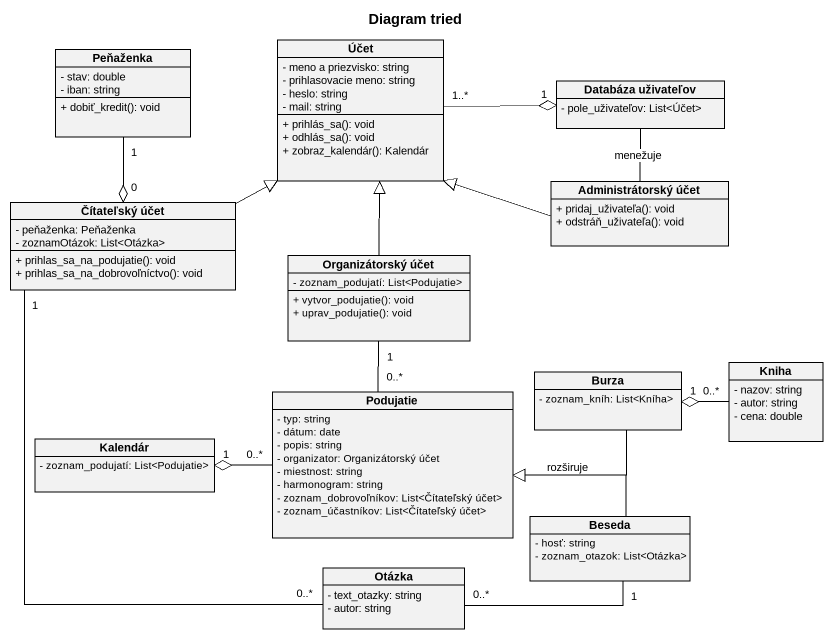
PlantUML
@startuml
title Diagram tried
hide circle
hide empty members
skinparam classAttributeIconSize 0
class Peňaženka {
  - stav: double
  - iban: string
  + dobiť_kredit(): void
}
class Účet {
  - meno a priezvisko: string
  - prihlasovacie meno: string
  - heslo: string
  - mail: string
  + prihlás_sa(): void
  + odhlás_sa(): void
  + zobraz_kalendár(): Kalendár
}
class "Databáza uživateľov" as Databáza_uživateľov {
  - pole_uživateľov: List<Účet>
}
class "Administrátorský účet" as Administrátorský_účet {
  + pridaj_uživateľa(): void
  + odstráň_uživateľa(): void
}
class "Čítateľský účet" as Čítateľský_účet {
  - peňaženka: Peňaženka
  - zoznamOtázok: List<Otázka>
  + prihlas_sa_na_podujatie(): void
  + prihlas_sa_na_dobrovoľníctvo(): void
}
class "Organizátorský účet" as Organizátorský_účet {
  - zoznam_podujatí: List<Podujatie>
  + vytvor_podujatie(): void
  + uprav_podujatie(): void
}
class Burza {
  - zoznam_kníh: List<Kníha>
}
class Kniha {
  - nazov: string
  - autor: string
  - cena: double
}
class Podujatie {
  - typ: string
  - dátum: date
  - popis: string
  - organizator: Organizátorský účet
  - miestnost: string
  - harmonogram: string
  - zoznam_dobrovoľníkov: List<Čítateľský účet>
  - zoznam_účastníkov: List<Čítateľský účet>
}
class Kalendár {
  - zoznam_podujatí: List<Podujatie>
}
class Beseda {
  - hosť: string
  - zoznam_otazok: List<Otázka>
}
class Otázka {
  - text_otazky: string
  - autor: string
}
Peňaženka "1" --o "0" Čítateľský_účet
Účet "1..*" -right-o "1" Databáza_uživateľov
Databáza_uživateľov -- Administrátorský_účet : menežuje
Administrátorský_účet -left-|> Účet
Čítateľský_účet -right-|> Účet
Čítateľský_účet "1" -- "0..*" Otázka
Organizátorský_účet -up-|> Účet
Burza -left-|> Podujatie : rozširuje
Kniha "0..*" -left-o "1" Burza
Podujatie "0..*" -up- "1" Organizátorský_účet
Podujatie "0..*" -left-o "1" Kalendár
Beseda -left-|> Podujatie
Otázka "0..*" -right- "1" Beseda
@enduml
